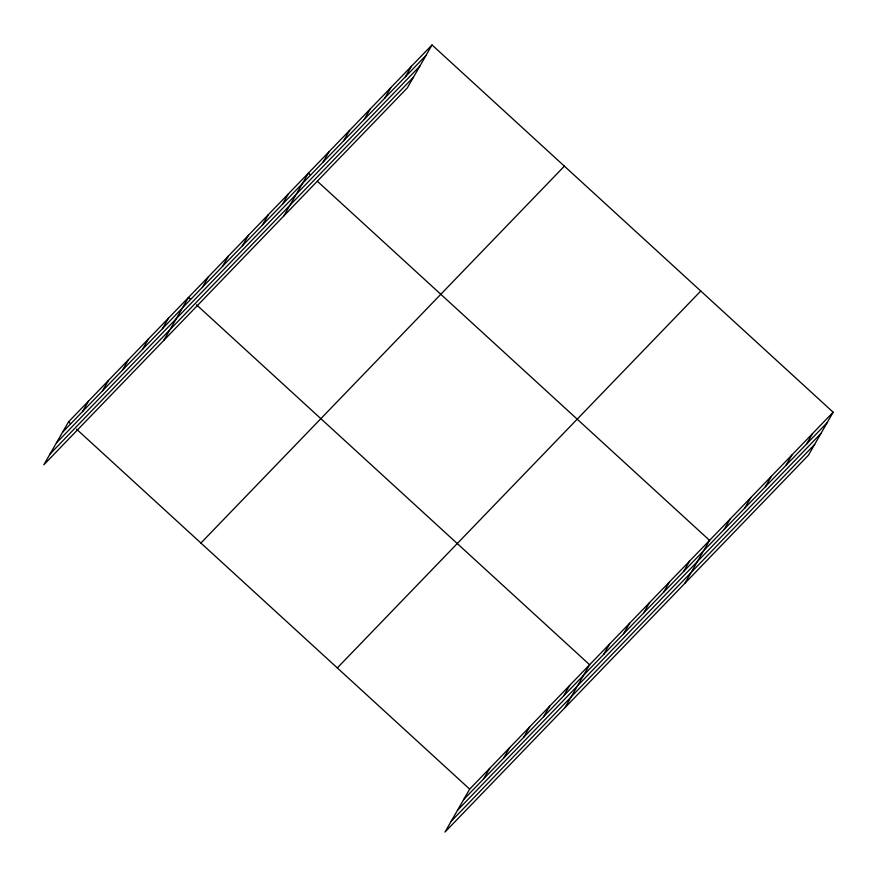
<?xml version="1.0" encoding="UTF-8"?>
<svg xmlns="http://www.w3.org/2000/svg" width="877" height="877" viewBox="0 0 877 877"><rect width="100%" height="100%" fill="white"/><g stroke="black" fill="none" stroke-linecap="round" stroke-linejoin="round"><path stroke-width="1.32" d="M432.01 44.946L68.538 421.837L43.85 464.777L407.323 87.875L432.01 44.946L833.15 412.223L808.462 455.163L444.99 832.054L469.677 789.125L833.15 412.223M82.504 411.587L88.533 401.107M102.499 390.857L108.518 380.377M122.484 370.127L128.513 359.658M142.48 349.397L148.498 338.928M162.464 328.667L168.494 318.198M163.791 340.397L188.478 297.467L190.484 299.298M202.455 287.207L208.474 276.737M222.44 266.487L228.469 256.007M242.436 245.757L248.454 235.277M262.42 225.027L268.45 214.547M282.416 204.297L288.434 193.817M283.742 216.027L308.43 173.087L310.436 174.929M322.999 162.212L329.028 151.732M343.598 140.846L349.627 130.377M364.196 119.491L370.215 109.022M384.795 98.136L390.813 87.656M405.393 76.781L411.412 66.301M483.644 778.864L489.673 768.395M503.639 758.134L509.658 747.664M523.624 737.414L529.653 726.934M543.619 716.684L549.638 706.204M563.604 695.954L569.633 685.474M564.941 707.684L589.629 664.744L196.503 304.812M603.595 654.494L609.614 644.014M623.58 633.764L629.609 623.284M643.575 613.034L649.594 602.554M663.56 592.304L669.589 581.835M683.556 571.574L689.574 561.105M684.882 583.304L709.57 540.375L317.452 181.353M724.139 529.489L730.168 519.009M744.737 508.134L750.767 497.654M765.336 486.779L771.354 476.299M785.935 465.413L791.953 454.944M806.533 444.058L812.551 433.589M62.519 432.317L425.981 55.426M56.358 443.028L419.831 66.137M50.011 454.067L413.484 77.165M200.91 543.038L564.382 166.148M337.305 667.923L700.778 291.021M463.659 799.594L827.132 422.703M457.498 810.304L820.971 433.413M451.151 821.343L814.623 444.453M68.538 421.837L70.544 423.679M76.562 429.182L469.677 789.125"/></g></svg>
